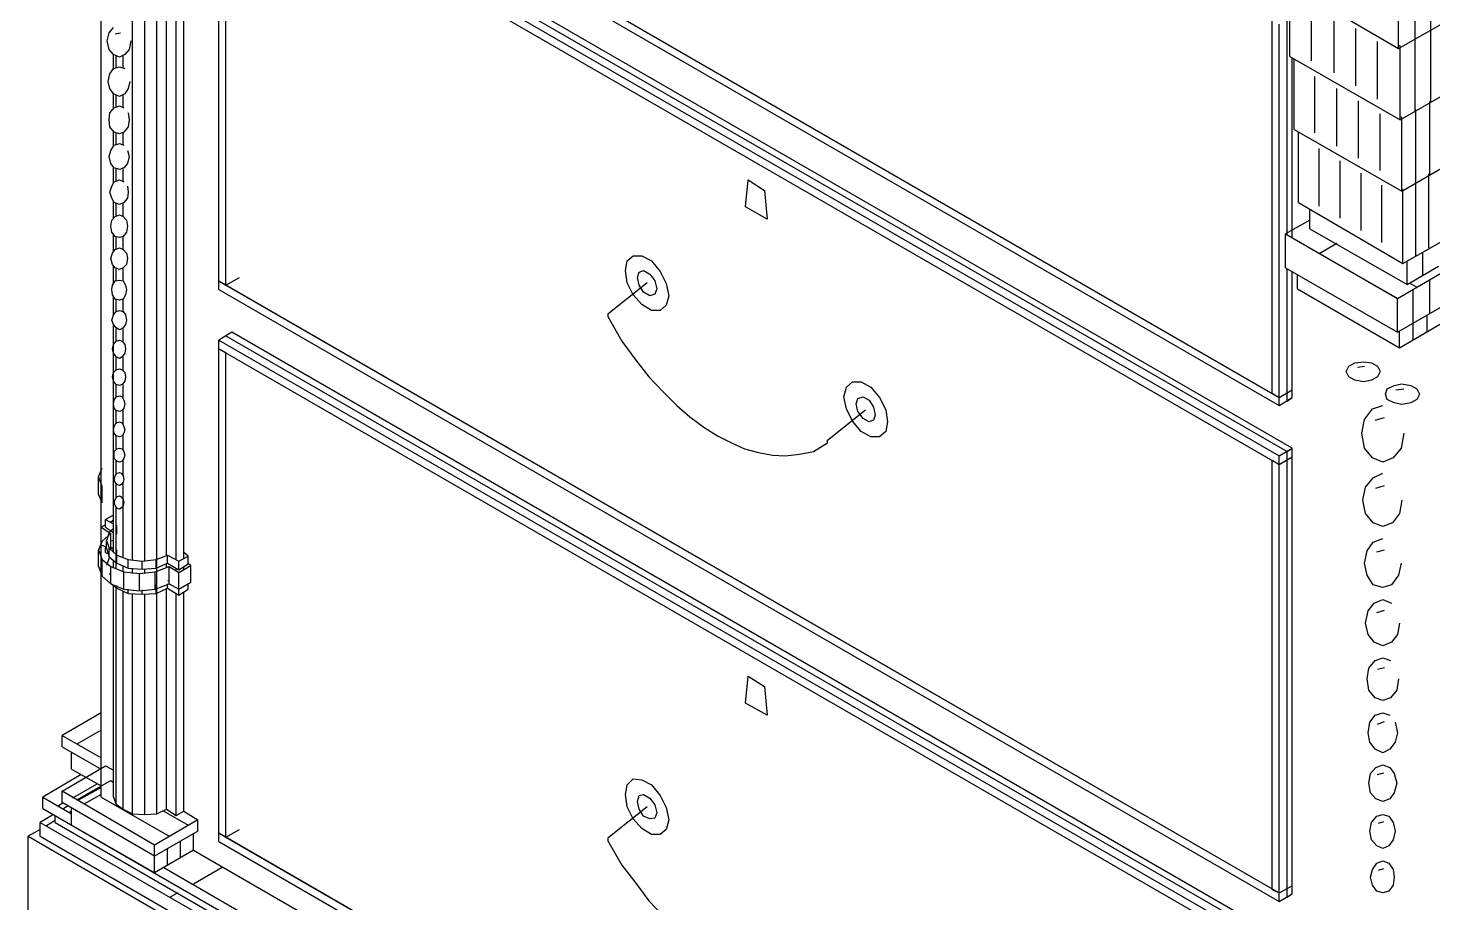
# Model space of a CAD drawing. Header units: inches. Extents: x 0.3 to 16.2, y 0.3 to 11.4.
# Drawn here: x 1.214 to 1.849, y 2.265 to 2.66 of the extents above; entities that cross this region are included whole.
import ezdxf

# ---------------------------------------------------------------- set-up
doc = ezdxf.new("R2010")
doc.units = ezdxf.units.IN
doc.header["$LTSCALE"] = 0.009843
doc.header["$MEASUREMENT"] = 0
doc.layers.add('GEOMETRY', color=7, linetype='Continuous')

msp = doc.modelspace()

# ---------------------------------------------------------------- linework, layer by layer
at = {"layer": 'GEOMETRY'}
for p, q in [((1.24724, 2.3126), (1.24724, 2.84213)), ((1.27244, 2.30512), (1.27244, 2.82874)), ((1.26142, 2.42008), (1.26142, 2.81102)), ((1.26693, 2.41969), (1.26693, 2.81063)), ((1.27677, 2.42205), (1.27677, 2.81299)), ((1.2811, 2.42008), (1.2811, 2.81102)), ((1.28465, 2.42047), (1.28465, 2.81181)), ((1.30039, 2.77047), (1.77992, 2.49331)), ((1.30039, 2.77047), (1.77992, 2.49331)), ((1.30039, 2.76654), (1.77992, 2.48976)), ((1.30354, 2.7685), (1.77992, 2.49331)), ((1.30354, 2.74567), (1.78346, 2.4689)), ((1.30354, 2.74567), (1.78346, 2.4689)), ((1.78583, 2.47047), (1.3063, 2.74724)), ((1.78583, 2.47047), (1.3063, 2.74724)), ((1.30039, 2.7437), (1.77992, 2.46693)), ((1.30039, 2.7437), (1.77992, 2.46693)), ((1.30039, 2.73976), (1.77992, 2.46299)), ((1.30039, 2.54606), (1.30039, 2.73976)), ((1.30354, 2.54409), (1.30354, 2.7378)), ((1.30354, 2.54803), (1.30354, 2.7378)), ((1.84134, 2.65551), (1.84134, 2.68898)), ((1.84843, 2.65945), (1.84843, 2.69331)), ((1.78268, 2.6811), (1.83386, 2.65118)), ((1.83386, 2.65118), (1.83386, 2.68465)), ((1.78465, 2.64764), (1.78465, 2.67992)), ((1.79449, 2.64567), (1.79449, 2.67165)), ((1.77677, 2.49528), (1.77677, 2.66417)), ((1.77992, 2.49331), (1.77992, 2.6622)), ((1.78346, 2.56693), (1.78346, 2.66772)), ((1.80472, 2.64016), (1.80472, 2.66575)), ((1.83386, 2.65118), (1.85591, 2.66378)), ((1.25, 2.65472), (1.25079, 2.65827)), ((1.25079, 2.65827), (1.25276, 2.66063)), ((1.25354, 2.65787), (1.25591, 2.65827)), ((1.81457, 2.63425), (1.81457, 2.66024)), ((1.84134, 2.62283), (1.84134, 2.6563)), ((1.84843, 2.62677), (1.84843, 2.66024)), ((1.25079, 2.65079), (1.25, 2.65472)), ((1.25276, 2.64843), (1.25079, 2.65079)), ((1.25984, 2.65079), (1.25787, 2.64843)), ((1.26063, 2.65472), (1.25984, 2.65079)), ((1.82441, 2.62835), (1.82441, 2.65433)), ((1.83386, 2.65276), (1.83465, 2.65236)), ((1.83386, 2.65276), (1.83465, 2.65236)), ((1.83465, 2.6189), (1.83465, 2.65236)), ((1.25551, 2.64724), (1.25276, 2.64843)), ((1.25276, 2.64173), (1.25276, 2.64843)), ((1.25276, 2.64213), (1.25276, 2.64843)), ((1.25276, 2.64213), (1.25551, 2.64291)), ((1.25394, 2.64252), (1.25394, 2.64803)), ((1.25787, 2.64843), (1.25551, 2.64724)), ((1.25551, 2.64291), (1.25787, 2.64213)), ((1.25709, 2.64252), (1.25709, 2.64803)), ((1.25709, 2.64252), (1.25709, 2.64803)), ((1.78465, 2.64764), (1.83465, 2.6189)), ((1.78583, 2.56535), (1.78583, 2.64685)), ((1.78583, 2.56535), (1.78583, 2.64685)), ((1.78661, 2.61457), (1.78661, 2.64646)), ((1.25039, 2.63622), (1.25118, 2.63976)), ((1.25118, 2.63976), (1.25276, 2.64213)), ((1.79606, 2.61299), (1.79606, 2.63858)), ((1.25118, 2.63307), (1.25039, 2.63622)), ((1.25276, 2.63071), (1.25118, 2.63307)), ((1.25276, 2.62362), (1.25276, 2.6311)), ((1.25551, 2.62953), (1.25276, 2.63071)), ((1.25276, 2.62402), (1.25276, 2.63071)), ((1.25394, 2.6248), (1.25394, 2.63031)), ((1.25787, 2.63071), (1.25551, 2.62953)), ((1.25709, 2.62441), (1.25709, 2.63031)), ((1.25709, 2.62441), (1.25709, 2.63031)), ((1.25945, 2.63307), (1.25787, 2.63071)), ((1.26024, 2.63622), (1.25945, 2.63307)), ((1.80591, 2.60709), (1.80591, 2.63307)), ((1.83465, 2.6189), (1.85512, 2.63071)), ((1.25118, 2.62205), (1.25315, 2.62441)), ((1.25315, 2.62441), (1.25551, 2.6252)), ((1.25551, 2.6252), (1.25748, 2.62441)), ((1.81575, 2.60157), (1.81575, 2.62756)), ((1.84173, 2.59016), (1.84173, 2.62362)), ((1.84803, 2.5937), (1.84803, 2.62717)), ((1.25079, 2.6189), (1.25118, 2.62205)), ((1.25118, 2.61575), (1.25079, 2.6189)), ((1.25945, 2.62205), (1.25984, 2.6189)), ((1.25984, 2.6189), (1.25945, 2.61575)), ((1.82559, 2.59606), (1.82559, 2.62165)), ((1.83465, 2.62047), (1.83543, 2.62008)), ((1.83465, 2.62047), (1.83543, 2.62008)), ((1.83543, 2.58661), (1.83543, 2.62008)), ((1.25315, 2.61339), (1.25118, 2.61575)), ((1.25276, 2.60669), (1.25276, 2.61417)), ((1.25276, 2.60709), (1.25276, 2.61378)), ((1.25551, 2.6126), (1.25315, 2.61339)), ((1.25394, 2.60748), (1.25394, 2.61299)), ((1.25748, 2.61339), (1.25551, 2.6126)), ((1.25709, 2.60748), (1.25709, 2.61339)), ((1.25709, 2.60748), (1.25709, 2.61339)), ((1.25945, 2.61575), (1.25748, 2.61339)), ((1.78661, 2.61457), (1.83543, 2.58661)), ((1.78858, 2.5815), (1.78858, 2.61339)), ((1.25079, 2.60236), (1.25157, 2.60512)), ((1.25157, 2.60512), (1.25315, 2.60748)), ((1.25315, 2.60748), (1.25551, 2.60827)), ((1.25551, 2.60827), (1.25748, 2.60748)), ((1.25906, 2.60512), (1.25984, 2.60236)), ((1.79803, 2.57992), (1.79803, 2.60591)), ((1.25157, 2.59921), (1.25079, 2.60236)), ((1.25315, 2.59724), (1.25157, 2.59921)), ((1.25906, 2.59921), (1.25748, 2.59724)), ((1.25984, 2.60236), (1.25906, 2.59921)), ((1.80748, 2.57441), (1.80748, 2.60039)), ((1.25276, 2.59016), (1.25276, 2.59803)), ((1.25276, 2.59055), (1.25276, 2.59724)), ((1.25551, 2.59646), (1.25315, 2.59724)), ((1.25394, 2.59134), (1.25394, 2.59685)), ((1.25748, 2.59724), (1.25551, 2.59646)), ((1.25709, 2.59094), (1.25709, 2.59685)), ((1.25709, 2.59094), (1.25709, 2.59685)), ((1.81693, 2.5689), (1.81693, 2.59488)), ((1.83543, 2.58661), (1.85433, 2.59764)), ((1.84764, 2.56102), (1.84764, 2.59449)), ((1.25118, 2.58622), (1.25197, 2.58898)), ((1.25197, 2.58346), (1.25118, 2.58622)), ((1.25197, 2.58898), (1.25315, 2.59094)), ((1.25315, 2.59094), (1.25551, 2.59173)), ((1.25551, 2.59173), (1.25748, 2.59094)), ((1.25906, 2.58898), (1.25945, 2.58622)), ((1.25945, 2.58622), (1.25906, 2.58346)), ((1.53858, 2.57953), (1.53976, 2.59173)), ((1.53976, 2.59173), (1.54724, 2.58701)), ((1.54724, 2.58701), (1.54843, 2.57402)), ((1.82638, 2.56339), (1.82638, 2.58937)), ((1.83543, 2.5878), (1.83583, 2.5874)), ((1.83543, 2.5878), (1.83583, 2.5874)), ((1.83583, 2.55394), (1.83583, 2.5874)), ((1.84173, 2.55748), (1.84173, 2.59094)), ((1.25315, 2.5815), (1.25197, 2.58346)), ((1.25276, 2.57441), (1.25276, 2.58228)), ((1.25276, 2.5748), (1.25276, 2.58189)), ((1.25551, 2.58071), (1.25315, 2.5815)), ((1.25394, 2.57559), (1.25394, 2.5811)), ((1.25748, 2.5815), (1.25551, 2.58071)), ((1.25709, 2.57559), (1.25709, 2.5811)), ((1.25709, 2.57559), (1.25709, 2.5811)), ((1.25906, 2.58346), (1.25748, 2.5815)), ((1.54843, 2.57402), (1.53858, 2.57953)), ((1.78858, 2.5815), (1.83583, 2.55394)), ((1.25157, 2.57087), (1.25197, 2.57362)), ((1.25197, 2.57362), (1.25354, 2.5752)), ((1.25354, 2.5752), (1.25551, 2.57598)), ((1.25551, 2.57598), (1.25709, 2.5752)), ((1.25709, 2.5752), (1.25866, 2.57362)), ((1.25866, 2.57362), (1.25906, 2.57087)), ((1.7937, 2.57362), (1.78268, 2.56732)), ((1.7937, 2.56969), (1.7937, 2.57835)), ((1.25197, 2.56811), (1.25157, 2.57087)), ((1.25354, 2.56614), (1.25197, 2.56811)), ((1.25276, 2.55906), (1.25276, 2.56732)), ((1.25276, 2.55945), (1.25276, 2.56693)), ((1.25866, 2.56811), (1.25709, 2.56614)), ((1.25906, 2.57087), (1.25866, 2.56811)), ((1.78268, 2.56732), (1.83346, 2.53819)), ((1.78268, 2.56732), (1.83346, 2.53819)), ((1.78268, 2.55197), (1.78268, 2.56732)), ((1.7937, 2.56969), (1.8378, 2.54449)), ((1.25236, 2.55866), (1.25354, 2.56024)), ((1.25551, 2.56575), (1.25354, 2.56614)), ((1.25354, 2.56024), (1.25551, 2.56102)), ((1.25394, 2.56063), (1.25394, 2.56614)), ((1.25709, 2.56614), (1.25551, 2.56575)), ((1.25551, 2.56102), (1.25709, 2.56024)), ((1.25709, 2.56024), (1.25709, 2.56614)), ((1.25709, 2.56024), (1.25709, 2.56614)), ((1.25709, 2.56024), (1.25866, 2.55866)), ((1.80591, 2.56299), (1.79803, 2.55827)), ((1.83583, 2.55394), (1.85394, 2.56417)), ((1.25157, 2.5563), (1.25236, 2.55866)), ((1.25236, 2.55354), (1.25157, 2.5563)), ((1.25866, 2.55866), (1.25906, 2.5563)), ((1.25906, 2.5563), (1.25866, 2.55354)), ((1.48425, 2.55079), (1.48504, 2.55512)), ((1.48504, 2.55512), (1.4878, 2.55748)), ((1.4878, 2.55748), (1.49173, 2.55748)), ((1.49173, 2.55748), (1.49606, 2.55512)), ((1.49606, 2.55512), (1.5, 2.55039)), ((1.8378, 2.54449), (1.8378, 2.55512)), ((1.84488, 2.54843), (1.84488, 2.55906)), ((1.25354, 2.55197), (1.25236, 2.55354)), ((1.25276, 2.54449), (1.25276, 2.55315)), ((1.25276, 2.54488), (1.25276, 2.55276)), ((1.25551, 2.55118), (1.25354, 2.55197)), ((1.25394, 2.54606), (1.25394, 2.55157)), ((1.25709, 2.55197), (1.25551, 2.55118)), ((1.25866, 2.55354), (1.25709, 2.55197)), ((1.25709, 2.54606), (1.25709, 2.55197)), ((1.25709, 2.54606), (1.25709, 2.55197)), ((1.30354, 2.54409), (1.30984, 2.54764)), ((1.48504, 2.54528), (1.48425, 2.55079)), ((1.48976, 2.54764), (1.49055, 2.55)), ((1.49055, 2.54409), (1.48976, 2.54764)), ((1.49055, 2.55), (1.49252, 2.55079)), ((1.49252, 2.55079), (1.49528, 2.54921)), ((1.49528, 2.54921), (1.49764, 2.54606)), ((1.5, 2.55039), (1.50276, 2.54488)), ((1.78268, 2.55197), (1.83346, 2.52283)), ((1.78346, 2.49173), (1.78346, 2.55157)), ((1.78583, 2.49331), (1.78583, 2.55)), ((1.78583, 2.49685), (1.78583, 2.55)), ((1.78819, 2.54252), (1.78819, 2.54882)), ((1.83346, 2.53819), (1.8126, 2.55)), ((1.83346, 2.53819), (1.85512, 2.55079)), ((1.83346, 2.53819), (1.85512, 2.55079)), ((1.8378, 2.54449), (1.85197, 2.55276)), ((1.25197, 2.54213), (1.25236, 2.54409)), ((1.25236, 2.53976), (1.25197, 2.54213)), ((1.25236, 2.54409), (1.25354, 2.54606)), ((1.25354, 2.54606), (1.25551, 2.54646)), ((1.25551, 2.54646), (1.25709, 2.54606)), ((1.25709, 2.54606), (1.25827, 2.54409)), ((1.25827, 2.54409), (1.25866, 2.54213)), ((1.25866, 2.54213), (1.25827, 2.53976)), ((1.30039, 2.54606), (1.77992, 2.26929)), ((1.30039, 2.54606), (1.77992, 2.26929)), ((1.30039, 2.54606), (1.30354, 2.54409)), ((1.30039, 2.54213), (1.30039, 2.54606)), ((1.30039, 2.54213), (1.77992, 2.26535)), ((1.30354, 2.54409), (1.77992, 2.26929)), ((1.49409, 2.54528), (1.47638, 2.5311)), ((1.4878, 2.53976), (1.48504, 2.54528)), ((1.49252, 2.54094), (1.49055, 2.54409)), ((1.49764, 2.54606), (1.49843, 2.54252)), ((1.49843, 2.54252), (1.49764, 2.54016)), ((1.50276, 2.54488), (1.50394, 2.53937)), ((1.78819, 2.54252), (1.83425, 2.51575)), ((1.84213, 2.54331), (1.83898, 2.54488)), ((1.84055, 2.52717), (1.84055, 2.54213)), ((1.84803, 2.5311), (1.84803, 2.54646)), ((1.25354, 2.5378), (1.25236, 2.53976)), ((1.25276, 2.53071), (1.25276, 2.53937)), ((1.25276, 2.5311), (1.25276, 2.53898)), ((1.25551, 2.5374), (1.25354, 2.5378)), ((1.25394, 2.53228), (1.25394, 2.5378)), ((1.25709, 2.5378), (1.25551, 2.5374)), ((1.25827, 2.53976), (1.25709, 2.5378)), ((1.25709, 2.53189), (1.25709, 2.5378)), ((1.25709, 2.53189), (1.25709, 2.5378)), ((1.49173, 2.53543), (1.4878, 2.53976)), ((1.49606, 2.53268), (1.49173, 2.53543)), ((1.49528, 2.53937), (1.49252, 2.54094)), ((1.49764, 2.54016), (1.49528, 2.53937)), ((1.50276, 2.53504), (1.5, 2.53268)), ((1.50394, 2.53937), (1.50276, 2.53504)), ((1.83346, 2.52283), (1.83346, 2.53819)), ((1.83346, 2.52283), (1.85512, 2.53543)), ((1.25197, 2.52835), (1.25276, 2.53071)), ((1.25276, 2.52638), (1.25197, 2.52835)), ((1.25276, 2.53071), (1.25394, 2.53228)), ((1.25394, 2.53228), (1.25551, 2.53268)), ((1.25551, 2.53268), (1.25709, 2.53228)), ((1.25709, 2.53228), (1.25827, 2.53071)), ((1.25827, 2.53071), (1.25866, 2.52835)), ((1.25866, 2.52835), (1.25827, 2.52638)), ((1.47638, 2.5311), (1.47638, 2.52992)), ((1.47638, 2.52992), (1.48268, 2.5189)), ((1.5, 2.53268), (1.49606, 2.53268)), ((1.84685, 2.52283), (1.84685, 2.53071)), ((1.25394, 2.5248), (1.25276, 2.52638)), ((1.25276, 2.43661), (1.25276, 2.52598)), ((1.25276, 2.51772), (1.25276, 2.52559)), ((1.25551, 2.52402), (1.25394, 2.5248)), ((1.25394, 2.5189), (1.25394, 2.52441)), ((1.25709, 2.5248), (1.25551, 2.52402)), ((1.25827, 2.52638), (1.25709, 2.5248)), ((1.25709, 2.5185), (1.25709, 2.5248)), ((1.25709, 2.5185), (1.25709, 2.5248)), ((1.3063, 2.52283), (1.30039, 2.51929)), ((1.3063, 2.52283), (1.30354, 2.52126)), ((1.78583, 2.24606), (1.3063, 2.52283)), ((1.78583, 2.24606), (1.3063, 2.52283)), ((1.83425, 2.51575), (1.85315, 2.52677)), ((1.83425, 2.51575), (1.83425, 2.52362)), ((1.84055, 2.51929), (1.84055, 2.52717)), ((1.25236, 2.51535), (1.25276, 2.51732)), ((1.25276, 2.51732), (1.25394, 2.5189)), ((1.25394, 2.5189), (1.25551, 2.51929)), ((1.25551, 2.51929), (1.25669, 2.5189)), ((1.25669, 2.5189), (1.25787, 2.51732)), ((1.25787, 2.51732), (1.25827, 2.51535)), ((1.30039, 2.51929), (1.77992, 2.24252)), ((1.30039, 2.51929), (1.77992, 2.24252)), ((1.30039, 2.51535), (1.30039, 2.51929)), ((1.30354, 2.52126), (1.78346, 2.24449)), ((1.30354, 2.52126), (1.78346, 2.24449)), ((1.48268, 2.5189), (1.48898, 2.51024)), ((1.25276, 2.51339), (1.25236, 2.51535)), ((1.25394, 2.51181), (1.25276, 2.51339)), ((1.25276, 2.42323), (1.25276, 2.51299)), ((1.25551, 2.51102), (1.25394, 2.51181)), ((1.25394, 2.50591), (1.25394, 2.51181)), ((1.25669, 2.51181), (1.25551, 2.51102)), ((1.25787, 2.51339), (1.25669, 2.51181)), ((1.25709, 2.50551), (1.25709, 2.51181)), ((1.25709, 2.50551), (1.25709, 2.51181)), ((1.25827, 2.51535), (1.25787, 2.51339)), ((1.30039, 2.51535), (1.77992, 2.23858)), ((1.30039, 2.51535), (1.30354, 2.51378)), ((1.30039, 2.51535), (1.30354, 2.51378)), ((1.30039, 2.29646), (1.30039, 2.51535)), ((1.30354, 2.29449), (1.30354, 2.51378)), ((1.30354, 2.29843), (1.30354, 2.51378)), ((1.48898, 2.51024), (1.49488, 2.50276)), ((1.81417, 2.50906), (1.81811, 2.50945)), ((1.81811, 2.50945), (1.82165, 2.50906)), ((1.25236, 2.50276), (1.25276, 2.50472)), ((1.25276, 2.50472), (1.25394, 2.50591)), ((1.25394, 2.50591), (1.25551, 2.5063)), ((1.25551, 2.5063), (1.25669, 2.50591)), ((1.25669, 2.50591), (1.25787, 2.50472)), ((1.25787, 2.50472), (1.25827, 2.50276)), ((1.81024, 2.50512), (1.81142, 2.50748)), ((1.81142, 2.50276), (1.81024, 2.50512)), ((1.81142, 2.50748), (1.81417, 2.50906)), ((1.81535, 2.50709), (1.8185, 2.50748)), ((1.82165, 2.50906), (1.82441, 2.50748)), ((1.82441, 2.50748), (1.82559, 2.50512)), ((1.82559, 2.50512), (1.82441, 2.50276)), ((1.25276, 2.50079), (1.25236, 2.50276)), ((1.25394, 2.49921), (1.25276, 2.50079)), ((1.25551, 2.49882), (1.25394, 2.49921)), ((1.25394, 2.4937), (1.25394, 2.49921)), ((1.25669, 2.49921), (1.25551, 2.49882)), ((1.25787, 2.50079), (1.25669, 2.49921)), ((1.25709, 2.49331), (1.25709, 2.49961)), ((1.25709, 2.49331), (1.25709, 2.49961)), ((1.25827, 2.50276), (1.25787, 2.50079)), ((1.49488, 2.50276), (1.50118, 2.49606)), ((1.58307, 2.4937), (1.58425, 2.49803)), ((1.58425, 2.49803), (1.58701, 2.50039)), ((1.58701, 2.50039), (1.59094, 2.50039)), ((1.59094, 2.50039), (1.59528, 2.49803)), ((1.59528, 2.49803), (1.59921, 2.49331)), ((1.77992, 2.49331), (1.78583, 2.49685)), ((1.77992, 2.49331), (1.78583, 2.49685)), ((1.77992, 2.49331), (1.78583, 2.49685)), ((1.78583, 2.49331), (1.78583, 2.49685)), ((1.81417, 2.50118), (1.81142, 2.50276)), ((1.81811, 2.50039), (1.81417, 2.50118)), ((1.82165, 2.50118), (1.81811, 2.50039)), ((1.82441, 2.50276), (1.82165, 2.50118)), ((1.82795, 2.49488), (1.82874, 2.49724)), ((1.82874, 2.49724), (1.83189, 2.49882)), ((1.83189, 2.49882), (1.83543, 2.49961)), ((1.83268, 2.49685), (1.83622, 2.49724)), ((1.83543, 2.49961), (1.83937, 2.49882)), ((1.83937, 2.49882), (1.84213, 2.49724)), ((1.84213, 2.49724), (1.84331, 2.49488)), ((1.25276, 2.49055), (1.25315, 2.49213)), ((1.25315, 2.48858), (1.25276, 2.49055)), ((1.25315, 2.49213), (1.25394, 2.4937)), ((1.25394, 2.4937), (1.25551, 2.49409)), ((1.25551, 2.49409), (1.25669, 2.4937)), ((1.25669, 2.4937), (1.25748, 2.49213)), ((1.25748, 2.49213), (1.25787, 2.49055)), ((1.25787, 2.49055), (1.25748, 2.48858)), ((1.50118, 2.49606), (1.50748, 2.48976)), ((1.58425, 2.48819), (1.58307, 2.4937)), ((1.58858, 2.49055), (1.58937, 2.49291)), ((1.58937, 2.48701), (1.58858, 2.49055)), ((1.58937, 2.49291), (1.59173, 2.4937)), ((1.59173, 2.4937), (1.59449, 2.49213)), ((1.59449, 2.49213), (1.59646, 2.48898)), ((1.59921, 2.49331), (1.60197, 2.4878)), ((1.77677, 2.49528), (1.77992, 2.49331)), ((1.77992, 2.48976), (1.77992, 2.49331)), ((1.77992, 2.48976), (1.78583, 2.49331)), ((1.78346, 2.49173), (1.78583, 2.49331)), ((1.82874, 2.49252), (1.82795, 2.49488)), ((1.83189, 2.49094), (1.82874, 2.49252)), ((1.83543, 2.49016), (1.83189, 2.49094)), ((1.83937, 2.49094), (1.83543, 2.49016)), ((1.84213, 2.49252), (1.83937, 2.49094)), ((1.84331, 2.49488), (1.84213, 2.49252)), ((1.25394, 2.4874), (1.25315, 2.48858)), ((1.25551, 2.48701), (1.25394, 2.4874)), ((1.25394, 2.4815), (1.25394, 2.4874)), ((1.25669, 2.4874), (1.25551, 2.48701)), ((1.25748, 2.48858), (1.25669, 2.4874)), ((1.25709, 2.4811), (1.25709, 2.4878)), ((1.25709, 2.4811), (1.25709, 2.4878)), ((1.50748, 2.48976), (1.51339, 2.48465)), ((1.51339, 2.48465), (1.51969, 2.47992)), ((1.57559, 2.47402), (1.59291, 2.4878)), ((1.58701, 2.48268), (1.58425, 2.48819)), ((1.59173, 2.48386), (1.58937, 2.48701)), ((1.59449, 2.48228), (1.59173, 2.48386)), ((1.59646, 2.48898), (1.59724, 2.48543)), ((1.59724, 2.48543), (1.59646, 2.48307)), ((1.60197, 2.4878), (1.60276, 2.48228)), ((1.8185, 2.48346), (1.82205, 2.48819)), ((1.82205, 2.48819), (1.82677, 2.48976)), ((1.82323, 2.48307), (1.82756, 2.48425)), ((1.25276, 2.47874), (1.25315, 2.48031)), ((1.25315, 2.47717), (1.25276, 2.47874)), ((1.25315, 2.48031), (1.25394, 2.48189)), ((1.25394, 2.48189), (1.25551, 2.48228)), ((1.25551, 2.48228), (1.25669, 2.48189)), ((1.25669, 2.48189), (1.25748, 2.48031)), ((1.25748, 2.48031), (1.25787, 2.47874)), ((1.25787, 2.47874), (1.25748, 2.47717)), ((1.51969, 2.47992), (1.52598, 2.47598)), ((1.59094, 2.47795), (1.58701, 2.48268)), ((1.59528, 2.47559), (1.59094, 2.47795)), ((1.59646, 2.48307), (1.59449, 2.48228)), ((1.60197, 2.47795), (1.59921, 2.47559)), ((1.60276, 2.48228), (1.60197, 2.47795)), ((1.81732, 2.47717), (1.8185, 2.48346)), ((1.25394, 2.47598), (1.25315, 2.47717)), ((1.25551, 2.47559), (1.25394, 2.47598)), ((1.25394, 2.47008), (1.25394, 2.47598)), ((1.25669, 2.47598), (1.25551, 2.47559)), ((1.25748, 2.47717), (1.25669, 2.47598)), ((1.25709, 2.46969), (1.25709, 2.47638)), ((1.25709, 2.46969), (1.25709, 2.47638)), ((1.52598, 2.47598), (1.53228, 2.47283)), ((1.53228, 2.47283), (1.53819, 2.47008)), ((1.56929, 2.4689), (1.57559, 2.47283)), ((1.57559, 2.47283), (1.57559, 2.47402)), ((1.59921, 2.47559), (1.59528, 2.47559)), ((1.8185, 2.47047), (1.81732, 2.47717)), ((1.83622, 2.47717), (1.83504, 2.47047)), ((1.25315, 2.4689), (1.25433, 2.47008)), ((1.25315, 2.46732), (1.25315, 2.4689)), ((1.25315, 2.46575), (1.25315, 2.46732)), ((1.25433, 2.46457), (1.25315, 2.46575)), ((1.25394, 2.45866), (1.25394, 2.46496)), ((1.25433, 2.47008), (1.25551, 2.47047)), ((1.25551, 2.47047), (1.25669, 2.47008)), ((1.25669, 2.47008), (1.25748, 2.4689)), ((1.25748, 2.46575), (1.25669, 2.46457)), ((1.25709, 2.45827), (1.25709, 2.46535)), ((1.25709, 2.45827), (1.25709, 2.46535)), ((1.25748, 2.4689), (1.25787, 2.46732)), ((1.25787, 2.46732), (1.25748, 2.46575)), ((1.53819, 2.47008), (1.54449, 2.4685)), ((1.54449, 2.4685), (1.55079, 2.46732)), ((1.55079, 2.46732), (1.55669, 2.46693)), ((1.55669, 2.46693), (1.56299, 2.46772)), ((1.56299, 2.46772), (1.56929, 2.4689)), ((1.77677, 2.46496), (1.77992, 2.46299)), ((1.77677, 2.46496), (1.77992, 2.46299)), ((1.77677, 2.27087), (1.77677, 2.46496)), ((1.77992, 2.46693), (1.78583, 2.47047)), ((1.77992, 2.46693), (1.78583, 2.47047)), ((1.78268, 2.4685), (1.77992, 2.46693)), ((1.77992, 2.46299), (1.77992, 2.46693)), ((1.77992, 2.46299), (1.78583, 2.46654)), ((1.77992, 2.46299), (1.78583, 2.46654)), ((1.77992, 2.46299), (1.78583, 2.46654)), ((1.78346, 2.4689), (1.78583, 2.47047)), ((1.78346, 2.4689), (1.78583, 2.47047)), ((1.78346, 2.26732), (1.78346, 2.4689)), ((1.78583, 2.2689), (1.78583, 2.47047)), ((1.78583, 2.46654), (1.78583, 2.47047)), ((1.78583, 2.27244), (1.78583, 2.46654)), ((1.82205, 2.46614), (1.8185, 2.47047)), ((1.82677, 2.46417), (1.82205, 2.46614)), ((1.8315, 2.46614), (1.82677, 2.46417)), ((1.83504, 2.47047), (1.8315, 2.46614)), ((1.24606, 2.45748), (1.24764, 2.46142)), ((1.25354, 2.45787), (1.25433, 2.45906)), ((1.25551, 2.46417), (1.25433, 2.46457)), ((1.25433, 2.45906), (1.25551, 2.45945)), ((1.25669, 2.46457), (1.25551, 2.46417)), ((1.25551, 2.45945), (1.2563, 2.45906)), ((1.2563, 2.45906), (1.25709, 2.45787)), ((1.77992, 2.26929), (1.77992, 2.46299)), ((1.82244, 2.45709), (1.82677, 2.45906)), ((1.24764, 2.45315), (1.24606, 2.45748)), ((1.24764, 2.45315), (1.24606, 2.45748)), ((1.24606, 2.44961), (1.24606, 2.45748)), ((1.24764, 2.44567), (1.24764, 2.45315)), ((1.25315, 2.4563), (1.25354, 2.45787)), ((1.25354, 2.45512), (1.25315, 2.4563)), ((1.25433, 2.45394), (1.25354, 2.45512)), ((1.25394, 2.44803), (1.25394, 2.45433)), ((1.25551, 2.45354), (1.25433, 2.45394)), ((1.2563, 2.45394), (1.25551, 2.45354)), ((1.25709, 2.45512), (1.2563, 2.45394)), ((1.25709, 2.45787), (1.25748, 2.4563)), ((1.25748, 2.4563), (1.25709, 2.45512)), ((1.25709, 2.42126), (1.25709, 2.45472)), ((1.25709, 2.42126), (1.25709, 2.45472)), ((1.81772, 2.44685), (1.8189, 2.45276)), ((1.8189, 2.45276), (1.82244, 2.45709)), ((1.82362, 2.45236), (1.82756, 2.45354)), ((1.24764, 2.44567), (1.24606, 2.44961)), ((1.24724, 2.43976), (1.24724, 2.44724)), ((1.25315, 2.44606), (1.25354, 2.44724)), ((1.25354, 2.44449), (1.25315, 2.44606)), ((1.25354, 2.44724), (1.25433, 2.44843)), ((1.25433, 2.44843), (1.25551, 2.44882)), ((1.25551, 2.44882), (1.2563, 2.44843)), ((1.2563, 2.44843), (1.25709, 2.44724)), ((1.25709, 2.44724), (1.25748, 2.44606)), ((1.25748, 2.44606), (1.25709, 2.44449)), ((1.8189, 2.44094), (1.81772, 2.44685)), ((1.83543, 2.44685), (1.83425, 2.44094)), ((1.25276, 2.44016), (1.24921, 2.43819)), ((1.25433, 2.44331), (1.25354, 2.44449)), ((1.25394, 2.41575), (1.25394, 2.44409)), ((1.25551, 2.44291), (1.25433, 2.44331)), ((1.2563, 2.44331), (1.25551, 2.44291)), ((1.25709, 2.44449), (1.2563, 2.44331)), ((1.82244, 2.43661), (1.8189, 2.44094)), ((1.83425, 2.44094), (1.8311, 2.43661)), ((1.24921, 2.43583), (1.24724, 2.43465)), ((1.24724, 2.43465), (1.25157, 2.43189)), ((1.24724, 2.43465), (1.25157, 2.43189)), ((1.24724, 2.42677), (1.24724, 2.43465)), ((1.24921, 2.43819), (1.25276, 2.43622)), ((1.24921, 2.43819), (1.25276, 2.43622)), ((1.24921, 2.43465), (1.24921, 2.43819)), ((1.24921, 2.43465), (1.25276, 2.43228)), ((1.25276, 2.43425), (1.25079, 2.43228)), ((1.25276, 2.4378), (1.25157, 2.43701)), ((1.25394, 2.43583), (1.25433, 2.43543)), ((1.25394, 2.43583), (1.25433, 2.43543)), ((1.25433, 2.43543), (1.25394, 2.43543)), ((1.25433, 2.4315), (1.25433, 2.43543)), ((1.82677, 2.43504), (1.82244, 2.43661)), ((1.8311, 2.43661), (1.82677, 2.43504)), ((1.24764, 2.42835), (1.24606, 2.42441)), ((1.24724, 2.42677), (1.24961, 2.42559)), ((1.25157, 2.43189), (1.24764, 2.42835)), ((1.25079, 2.43228), (1.24961, 2.42874)), ((1.24961, 2.42874), (1.25079, 2.4252)), ((1.24961, 2.42874), (1.25079, 2.4252)), ((1.24961, 2.4252), (1.24961, 2.42874)), ((1.25157, 2.42441), (1.25157, 2.43189)), ((1.25276, 2.42874), (1.25157, 2.42835)), ((1.25276, 2.4252), (1.25276, 2.43268)), ((1.25394, 2.43189), (1.25433, 2.4315)), ((1.81969, 2.42402), (1.82244, 2.42795)), ((1.82244, 2.42795), (1.82677, 2.42953)), ((1.24606, 2.42441), (1.24764, 2.42008)), ((1.24606, 2.42441), (1.24764, 2.42008)), ((1.24606, 2.41693), (1.24606, 2.42441)), ((1.24921, 2.42323), (1.24921, 2.42559)), ((1.24921, 2.42323), (1.25079, 2.42244)), ((1.24961, 2.4252), (1.25079, 2.42126)), ((1.25079, 2.42087), (1.24961, 2.41732)), ((1.25079, 2.42126), (1.25079, 2.4252)), ((1.25079, 2.4252), (1.25433, 2.42205)), ((1.25079, 2.4252), (1.25433, 2.42205)), ((1.25079, 2.4248), (1.25157, 2.42441)), ((1.25079, 2.42126), (1.25079, 2.42087)), ((1.25079, 2.42126), (1.25433, 2.4185)), ((1.25157, 2.42559), (1.25276, 2.4248)), ((1.25157, 2.42559), (1.25276, 2.4248)), ((1.25394, 2.42441), (1.25433, 2.42402)), ((1.25394, 2.42441), (1.25433, 2.42402)), ((1.25433, 2.42402), (1.25394, 2.42402)), ((1.25433, 2.42008), (1.25433, 2.42402)), ((1.25433, 2.4185), (1.25433, 2.42205)), ((1.25433, 2.42205), (1.25945, 2.42008)), ((1.25433, 2.42205), (1.25945, 2.42008)), ((1.27205, 2.42008), (1.27717, 2.42205)), ((1.27205, 2.42008), (1.27717, 2.42205)), ((1.27717, 2.4185), (1.27717, 2.42205)), ((1.27717, 2.42205), (1.28228, 2.41929)), ((1.27717, 2.42205), (1.28228, 2.41929)), ((1.28228, 2.41929), (1.28661, 2.42165)), ((1.28228, 2.41929), (1.28661, 2.42165)), ((1.28661, 2.42165), (1.28465, 2.42323)), ((1.28661, 2.41811), (1.28661, 2.42165)), ((1.8185, 2.4185), (1.81969, 2.42402)), ((1.82402, 2.42362), (1.82756, 2.42441)), ((1.24606, 2.41693), (1.24764, 2.4126)), ((1.24764, 2.4126), (1.24764, 2.42008)), ((1.24764, 2.42008), (1.25157, 2.41693)), ((1.24764, 2.42008), (1.25157, 2.41693)), ((1.25157, 2.40906), (1.25157, 2.41693)), ((1.25157, 2.41693), (1.25748, 2.41457)), ((1.25157, 2.41693), (1.25748, 2.41457)), ((1.25276, 2.41654), (1.25276, 2.41969)), ((1.25276, 2.41614), (1.25276, 2.41969)), ((1.25433, 2.4185), (1.25945, 2.41614)), ((1.25709, 2.41457), (1.25709, 2.41732)), ((1.25709, 2.41457), (1.25709, 2.41732)), ((1.25748, 2.40669), (1.25748, 2.41457)), ((1.25748, 2.41457), (1.26457, 2.41378)), ((1.25748, 2.41457), (1.26457, 2.41378)), ((1.25945, 2.41614), (1.25945, 2.42008)), ((1.25945, 2.42008), (1.26575, 2.41929)), ((1.25945, 2.42008), (1.26575, 2.41929)), ((1.25945, 2.41614), (1.26575, 2.41575)), ((1.26142, 2.41378), (1.26142, 2.41614)), ((1.26457, 2.41378), (1.27165, 2.41457)), ((1.26457, 2.41378), (1.27165, 2.41457)), ((1.26575, 2.41929), (1.27205, 2.42008)), ((1.26575, 2.41929), (1.27205, 2.42008)), ((1.26575, 2.41575), (1.26575, 2.41929)), ((1.26575, 2.41575), (1.27205, 2.41614)), ((1.26693, 2.41378), (1.26693, 2.41575)), ((1.27165, 2.41457), (1.27795, 2.41693)), ((1.27165, 2.41457), (1.27795, 2.41693)), ((1.27165, 2.40669), (1.27165, 2.41457)), ((1.27205, 2.41614), (1.27205, 2.42008)), ((1.27205, 2.41614), (1.27717, 2.4185)), ((1.27677, 2.41654), (1.27677, 2.41811)), ((1.27717, 2.4185), (1.28228, 2.41535)), ((1.27795, 2.40906), (1.27795, 2.41693)), ((1.27795, 2.41693), (1.28228, 2.41417)), ((1.27795, 2.41693), (1.28228, 2.41417)), ((1.2811, 2.41496), (1.2811, 2.41614)), ((1.28228, 2.41535), (1.28228, 2.41929)), ((1.28228, 2.41535), (1.28661, 2.41811)), ((1.28228, 2.41417), (1.2878, 2.41732)), ((1.28228, 2.41417), (1.2878, 2.41732)), ((1.28228, 2.40669), (1.28228, 2.41417)), ((1.28465, 2.41535), (1.28465, 2.41693)), ((1.2878, 2.41732), (1.28661, 2.41811)), ((1.2878, 2.40984), (1.2878, 2.41732)), ((1.81969, 2.41299), (1.8185, 2.4185)), ((1.83504, 2.4185), (1.83386, 2.41299)), ((1.24764, 2.4126), (1.25157, 2.40906)), ((1.25079, 2.41378), (1.25157, 2.41299)), ((1.25079, 2.41378), (1.25157, 2.41299)), ((1.25079, 2.40984), (1.25433, 2.40709)), ((1.25157, 2.40906), (1.25748, 2.40669)), ((1.25276, 2.32087), (1.25276, 2.40827)), ((1.25276, 2.3126), (1.25276, 2.40827)), ((1.25394, 2.30945), (1.25394, 2.40827)), ((1.25433, 2.40709), (1.25433, 2.40827)), ((1.26457, 2.40591), (1.26457, 2.41378)), ((1.27165, 2.40669), (1.27795, 2.40906)), ((1.27165, 2.40866), (1.27205, 2.40866)), ((1.27165, 2.40866), (1.27205, 2.40866)), ((1.27205, 2.40472), (1.27205, 2.40866)), ((1.27717, 2.41063), (1.27795, 2.41024)), ((1.27717, 2.41063), (1.27795, 2.41024)), ((1.27717, 2.40709), (1.27717, 2.40906)), ((1.27795, 2.40906), (1.28228, 2.40669)), ((1.28228, 2.40669), (1.2878, 2.40984)), ((1.28228, 2.40394), (1.28228, 2.40787)), ((1.28661, 2.40669), (1.28661, 2.40906)), ((1.82244, 2.40866), (1.81969, 2.41299)), ((1.82677, 2.40748), (1.82244, 2.40866)), ((1.83071, 2.40866), (1.82677, 2.40748)), ((1.83386, 2.41299), (1.83071, 2.40866)), ((1.25433, 2.40709), (1.25945, 2.40472)), ((1.25709, 2.30709), (1.25709, 2.40591)), ((1.25709, 2.3185), (1.25709, 2.40591)), ((1.25748, 2.40669), (1.26457, 2.40591)), ((1.25945, 2.40472), (1.25945, 2.40669)), ((1.25945, 2.40472), (1.26575, 2.40433)), ((1.26142, 2.30512), (1.26142, 2.40472)), ((1.26457, 2.40591), (1.27165, 2.40669)), ((1.26575, 2.40433), (1.26575, 2.4063)), ((1.26575, 2.40433), (1.27205, 2.40472)), ((1.26693, 2.30472), (1.26693, 2.40433)), ((1.27205, 2.40472), (1.27717, 2.40709)), ((1.27677, 2.30709), (1.27677, 2.40669)), ((1.27717, 2.40709), (1.28228, 2.40394)), ((1.2811, 2.30433), (1.2811, 2.40472)), ((1.28228, 2.40394), (1.28661, 2.40669)), ((1.28465, 2.3063), (1.28465, 2.40551)), ((1.82283, 2.40039), (1.82677, 2.40197)), ((1.82677, 2.40197), (1.83071, 2.40039)), ((1.8189, 2.39134), (1.82008, 2.39685)), ((1.82008, 2.39685), (1.82283, 2.40039)), ((1.82402, 2.39606), (1.82756, 2.39724)), ((1.82008, 2.38622), (1.8189, 2.39134)), ((1.83425, 2.39134), (1.83346, 2.38622)), ((1.82283, 2.38268), (1.82008, 2.38622)), ((1.82677, 2.3811), (1.82283, 2.38268)), ((1.83071, 2.38268), (1.82677, 2.3811)), ((1.83346, 2.38622), (1.83071, 2.38268)), ((1.81969, 2.36614), (1.82047, 2.37087)), ((1.82047, 2.37087), (1.82323, 2.37441)), ((1.82323, 2.37441), (1.82677, 2.37559)), ((1.82441, 2.37047), (1.82756, 2.37126)), ((1.82677, 2.37559), (1.83031, 2.37441)), ((1.53858, 2.35512), (1.53976, 2.36732)), ((1.53976, 2.36732), (1.54724, 2.3626)), ((1.82047, 2.36102), (1.81969, 2.36614)), ((1.83386, 2.36614), (1.83307, 2.36102)), ((1.54724, 2.3626), (1.54843, 2.34961)), ((1.82323, 2.35748), (1.82047, 2.36102)), ((1.82677, 2.3563), (1.82323, 2.35748)), ((1.83031, 2.35748), (1.82677, 2.3563)), ((1.83307, 2.36102), (1.83031, 2.35748)), ((1.24724, 2.35079), (1.22953, 2.34055)), ((1.54843, 2.34961), (1.53858, 2.35512)), ((1.82323, 2.34961), (1.82677, 2.35079)), ((1.82677, 2.35079), (1.82992, 2.34961)), ((1.82008, 2.34173), (1.82087, 2.34646)), ((1.82087, 2.34646), (1.82323, 2.34961)), ((1.82441, 2.34567), (1.82756, 2.34685)), ((1.83228, 2.34646), (1.83346, 2.34173)), ((1.22953, 2.34055), (1.24724, 2.33031)), ((1.22953, 2.34055), (1.24724, 2.33031)), ((1.22953, 2.33543), (1.22953, 2.34055)), ((1.24724, 2.34291), (1.23622, 2.33661)), ((1.82087, 2.3374), (1.82008, 2.34173)), ((1.83346, 2.34173), (1.83228, 2.3374)), ((1.22953, 2.33543), (1.24724, 2.3252)), ((1.23386, 2.3252), (1.23386, 2.33307)), ((1.82323, 2.33425), (1.82087, 2.3374)), ((1.82677, 2.33268), (1.82323, 2.33425)), ((1.82992, 2.33425), (1.82677, 2.33268)), ((1.83228, 2.3374), (1.82992, 2.33425)), ((1.22953, 2.31535), (1.24921, 2.32677)), ((1.23386, 2.3252), (1.24724, 2.31772)), ((1.24921, 2.32677), (1.25276, 2.3248)), ((1.82126, 2.32323), (1.82362, 2.32598)), ((1.82362, 2.32598), (1.82677, 2.32717)), ((1.82677, 2.32717), (1.82992, 2.32598)), ((1.82992, 2.32598), (1.83189, 2.32323)), ((1.23819, 2.32283), (1.22087, 2.3126)), ((1.23622, 2.31142), (1.25157, 2.32008)), ((1.25157, 2.32008), (1.25276, 2.31929)), ((1.25276, 2.32087), (1.25276, 2.32087)), ((1.48504, 2.31811), (1.4878, 2.32087)), ((1.4878, 2.32087), (1.49173, 2.32047)), ((1.49173, 2.32047), (1.49606, 2.31811)), ((1.82047, 2.3189), (1.82126, 2.32323)), ((1.82126, 2.31457), (1.82047, 2.3189)), ((1.82441, 2.32283), (1.82717, 2.32362)), ((1.83189, 2.32323), (1.83307, 2.3189)), ((1.83307, 2.3189), (1.83189, 2.31457)), ((1.22087, 2.3126), (1.23386, 2.30512)), ((1.22087, 2.3126), (1.23386, 2.30512)), ((1.22087, 2.30748), (1.22087, 2.3126)), ((1.27126, 2.29094), (1.22953, 2.31535)), ((1.27126, 2.29094), (1.22953, 2.31535)), ((1.22953, 2.31024), (1.22953, 2.31535)), ((1.24528, 2.3185), (1.23425, 2.3122)), ((1.24724, 2.31693), (1.23661, 2.31102)), ((1.24724, 2.31378), (1.23937, 2.30945)), ((1.24724, 2.3126), (1.27795, 2.29488)), ((1.25276, 2.3126), (1.25394, 2.30945)), ((1.48425, 2.31378), (1.48504, 2.31811)), ((1.48504, 2.30827), (1.48425, 2.31378)), ((1.48976, 2.31063), (1.49055, 2.31339)), ((1.49055, 2.31339), (1.49252, 2.31378)), ((1.49252, 2.31378), (1.49528, 2.3122)), ((1.49606, 2.31811), (1.5, 2.31339)), ((1.5, 2.31339), (1.50276, 2.30787)), ((1.82362, 2.31181), (1.82126, 2.31457)), ((1.83189, 2.31457), (1.82992, 2.31181)), ((1.22087, 2.30748), (1.85, 1.94449)), ((1.22992, 2.30984), (1.22795, 2.30866)), ((1.27126, 2.28583), (1.22953, 2.31024)), ((1.23228, 2.30866), (1.22992, 2.30709)), ((1.23386, 2.3063), (1.23268, 2.30551)), ((1.23386, 2.3), (1.23386, 2.30748)), ((1.25394, 2.30945), (1.25709, 2.30709)), ((1.25709, 2.30709), (1.26142, 2.30512)), ((1.27244, 2.30512), (1.27677, 2.30709)), ((1.27559, 2.3063), (1.28661, 2.3)), ((1.27677, 2.30709), (1.2811, 2.30433)), ((1.2811, 2.30433), (1.28465, 2.3063)), ((1.28465, 2.3063), (1.29094, 2.30236)), ((1.49409, 2.30827), (1.47638, 2.29409)), ((1.4878, 2.30276), (1.48504, 2.30827)), ((1.49055, 2.30709), (1.48976, 2.31063)), ((1.49252, 2.30394), (1.49055, 2.30709)), ((1.49528, 2.3122), (1.49764, 2.30906)), ((1.49764, 2.30906), (1.49843, 2.30551)), ((1.50276, 2.30787), (1.50394, 2.30236)), ((1.82677, 2.31063), (1.82362, 2.31181)), ((1.82992, 2.31181), (1.82677, 2.31063)), ((1.22559, 2.30472), (1.21969, 2.30118)), ((1.21969, 2.30118), (1.84921, 1.9378)), ((1.21969, 2.30118), (1.84921, 1.9378)), ((1.21969, 2.29488), (1.21969, 2.30118)), ((1.22638, 2.30197), (1.22244, 2.29961)), ((1.22638, 2.30118), (1.22638, 2.30433)), ((1.22638, 2.30118), (1.85276, 1.93937)), ((1.27126, 2.27835), (1.23386, 2.3)), ((1.26142, 2.30512), (1.26693, 2.30472)), ((1.26693, 2.30472), (1.27244, 2.30512)), ((1.29094, 2.30236), (1.27126, 2.29094)), ((1.29094, 2.30236), (1.27126, 2.29094)), ((1.29094, 2.29724), (1.29094, 2.30236)), ((1.49173, 2.29843), (1.4878, 2.30276)), ((1.49528, 2.30276), (1.49252, 2.30394)), ((1.49764, 2.30315), (1.49528, 2.30276)), ((1.49843, 2.30551), (1.49764, 2.30315)), ((1.50394, 2.30236), (1.50276, 2.29803)), ((1.82087, 2.29724), (1.82165, 2.30118)), ((1.82165, 2.30118), (1.82402, 2.30394)), ((1.82402, 2.30394), (1.82677, 2.30472)), ((1.8248, 2.30079), (1.82717, 2.30157)), ((1.82677, 2.30472), (1.82953, 2.30394)), ((1.82953, 2.30394), (1.8315, 2.30118)), ((1.8315, 2.30118), (1.83228, 2.29724)), ((1.21969, 2.29803), (1.21417, 2.29488)), ((1.21417, 2.29488), (1.84646, 1.92953)), ((1.21417, 2.29488), (1.84646, 1.92953)), ((1.21417, 2.22638), (1.21417, 2.29488)), ((1.21969, 2.29488), (1.84921, 1.9315)), ((1.29094, 2.29724), (1.27126, 2.28583)), ((1.28898, 2.28858), (1.28898, 2.29606)), ((1.30039, 2.29646), (1.77992, 2.01969)), ((1.30039, 2.29646), (1.77992, 2.01969)), ((1.30039, 2.29646), (1.30354, 2.29449)), ((1.30039, 2.29252), (1.30039, 2.29646)), ((1.30354, 2.29449), (1.30984, 2.29803)), ((1.30354, 2.29449), (1.77992, 2.01969)), ((1.47638, 2.29409), (1.47638, 2.29291)), ((1.49606, 2.29567), (1.49173, 2.29843)), ((1.5, 2.29567), (1.49606, 2.29567)), ((1.50276, 2.29803), (1.5, 2.29567)), ((1.82165, 2.29331), (1.82087, 2.29724)), ((1.82402, 2.29055), (1.82165, 2.29331)), ((1.8315, 2.29331), (1.82953, 2.29055)), ((1.83228, 2.29724), (1.8315, 2.29331)), ((1.27126, 2.28583), (1.27126, 2.29094)), ((1.28898, 2.28858), (1.27126, 2.27835)), ((1.27126, 2.27835), (1.27126, 2.28858)), ((1.27717, 2.28189), (1.27717, 2.28937)), ((1.28307, 2.28504), (1.28307, 2.29291)), ((1.28898, 2.28858), (1.86299, 1.95709)), ((1.30039, 2.29252), (1.77992, 2.01575)), ((1.47638, 2.29291), (1.48268, 2.28189)), ((1.82677, 2.28937), (1.82402, 2.29055)), ((1.82953, 2.29055), (1.82677, 2.28937)), ((1.27559, 2.28071), (1.85, 1.94921)), ((1.27559, 2.28071), (1.85, 1.94921)), ((1.30197, 2.28071), (1.28898, 2.27323)), ((1.48268, 2.28189), (1.48898, 2.27362)), ((1.82205, 2.27992), (1.82402, 2.28268)), ((1.82402, 2.28268), (1.82677, 2.28386)), ((1.82677, 2.28386), (1.82953, 2.28268)), ((1.82953, 2.28268), (1.8315, 2.27992)), ((1.82126, 2.27638), (1.82205, 2.27992)), ((1.82205, 2.27283), (1.82126, 2.27638)), ((1.8248, 2.27953), (1.82717, 2.28031)), ((1.8315, 2.27992), (1.83189, 2.27638)), ((1.83189, 2.27638), (1.8315, 2.27283)), ((1.28189, 2.26929), (1.27835, 2.26732)), ((1.48898, 2.27362), (1.49488, 2.26575)), ((1.77677, 2.27087), (1.77992, 2.26929)), ((1.77992, 2.26929), (1.78583, 2.27244)), ((1.77992, 2.26929), (1.78583, 2.27244)), ((1.77992, 2.26929), (1.78583, 2.27244)), ((1.77992, 2.26535), (1.77992, 2.26929)), ((1.77992, 2.26535), (1.78583, 2.2689)), ((1.78346, 2.26732), (1.78583, 2.2689)), ((1.78583, 2.2689), (1.78583, 2.27244)), ((1.82402, 2.27008), (1.82205, 2.27283)), ((1.82677, 2.26929), (1.82402, 2.27008)), ((1.82953, 2.27008), (1.82677, 2.26929)), ((1.8315, 2.27283), (1.82953, 2.27008)), ((1.49488, 2.26575), (1.50118, 2.25906))]:
    msp.add_line(p, q, dxfattribs=at)

doc.saveas('drawing.dxf')
